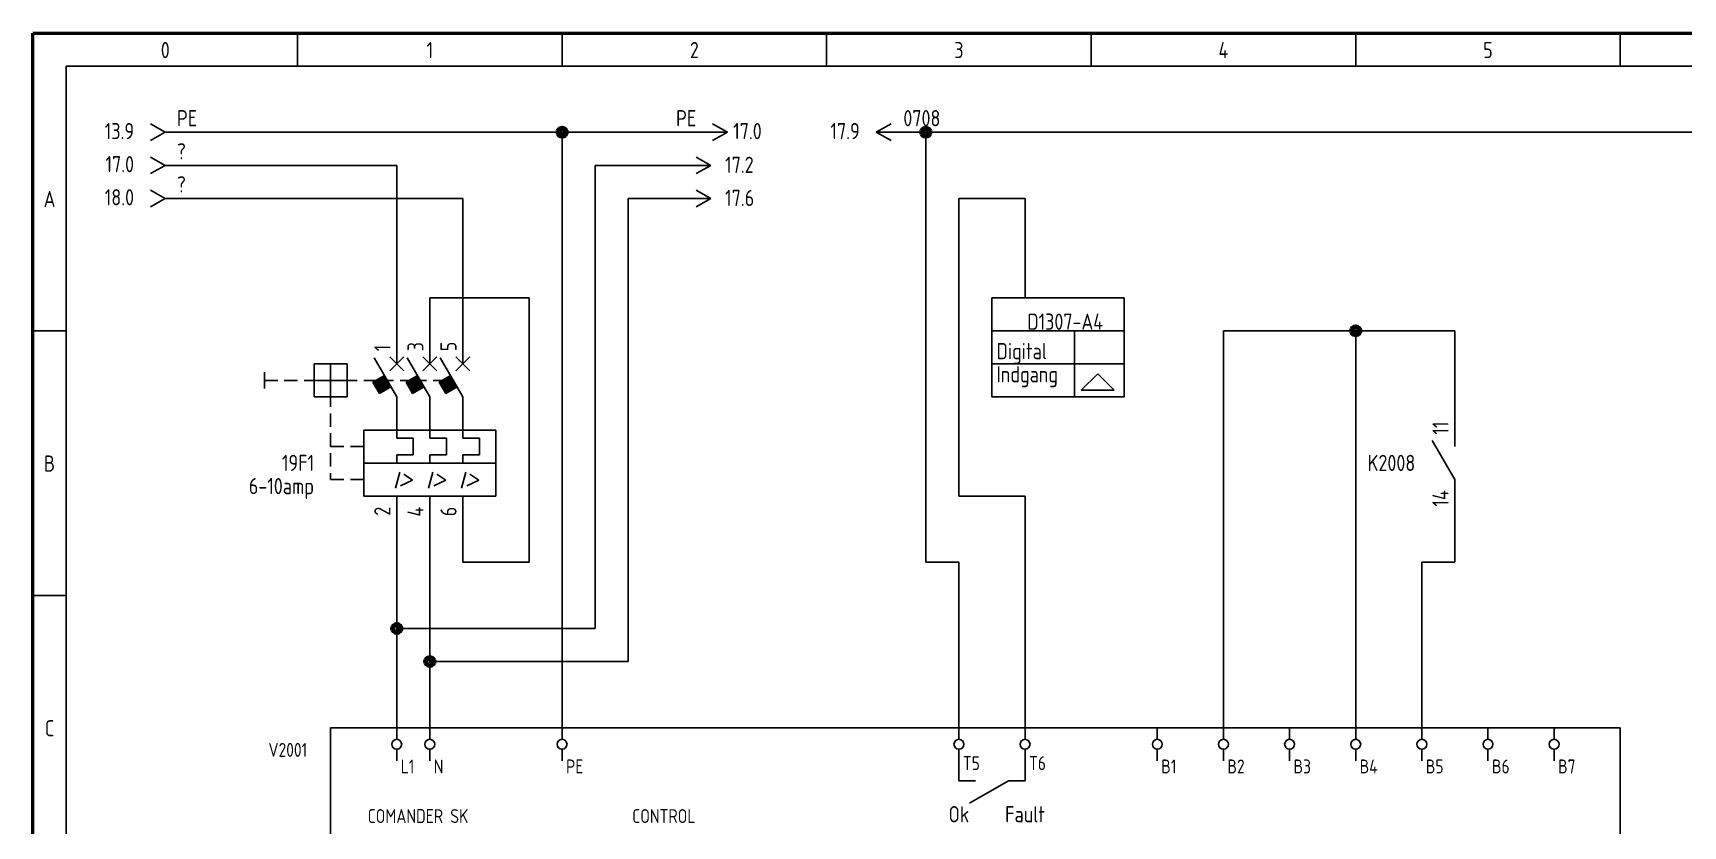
# Model space of a CAD drawing. Header units: millimetres. Extents: x 10 to 410, y 10 to 275.
# Drawn here: x 10 to 259.5, y 155.2 to 275 of the extents above; entities that cross this region are included whole.
import ezdxf
from ezdxf.enums import TextEntityAlignment as Align

# ---------------------------------------------------------------- set-up
doc = ezdxf.new("R2010")
doc.units = ezdxf.units.MM
doc.linetypes.add('Caddy_Solid', pattern=[0])
for name, color, linetype in [('2', 7, 'Continuous'), ('52', 7, 'Continuous'), ('56', 7, 'Continuous')]:
    doc.layers.add(name, color=color, linetype=linetype)
doc.styles.add('Caddy_Vectorfont1p', font='isocp___.ttf', dxfattribs={"width": 0.9})

# ---------------------------------------------------------------- blocks, each defined once
blk = doc.blocks.new('Blk1')
at = {"linetype": 'Caddy_Solid', "lineweight": 50}
for p, q in [((10, 10), (10, 275)), ((10, 275), (410, 275))]:
    blk.add_line(p, q, dxfattribs=at)
at = {"linetype": 'Caddy_Solid', "lineweight": 25}
for p, q in [((50, 270), (50, 275)), ((90, 270), (90, 275)), ((130, 270), (130, 275)), ((170, 270), (170, 275)), ((210, 270), (210, 275)), ((250, 270), (250, 275)), ((15, 270), (15, 30)), ((15, 270), (405, 270)), ((15, 230), (10, 230)), ((15, 190), (10, 190))]:
    blk.add_line(p, q, dxfattribs=at)
at = {"lineweight": 25, "style": 'Caddy_Vectorfont1p', "width": 0.9}
for s, p in [('0', (30, 271.2)), ('1', (70, 271.2)), ('2', (110, 271.2)), ('3', (150, 271.2)), ('4', (190, 271.2)), ('5', (230, 271.2)), ('A', (12.5, 248.7)), ('B', (12.5, 208.7)), ('C', (12.5, 168.7))]:
    blk.add_text(s, height=2.45, dxfattribs=at).set_placement(p, align=Align.CENTER)
blk = doc.blocks.new('Blk2')
at = {"linetype": 'Caddy_Solid', "lineweight": 25}
for p, q in [((65, 225), (65, 230)), ((70, 225), (70, 230)), ((75, 225), (75, 230)), ((57.5, 225), (52.5, 225)), ((52.5, 225), (52.5, 220)), ((55, 220.5), (55, 225)), ((57.5, 220), (57.5, 225)), ((65, 220), (61.58, 225.92)), ((63.94, 223.94), (66.06, 226.06)), ((63.94, 226.06), (66.06, 223.94)), ((70, 220), (66.58, 225.92)), ((68.94, 223.94), (71.06, 226.06)), ((68.94, 226.06), (71.06, 223.94)), ((75, 220), (71.58, 225.92)), ((73.94, 223.94), (76.06, 226.06)), ((73.94, 226.06), (76.06, 223.94)), ((45, 223.75), (45, 221.25)), ((45, 222.5), (47, 222.5)), ((48, 222.5), (50, 222.5)), ((51, 222.5), (53, 222.5)), ((53, 222.5), (57, 222.5)), ((57, 222.5), (59, 222.5)), ((60, 222.5), (62, 222.5)), ((61.4, 222.23), (63.13, 223.23)), ((62.4, 220.5), (61.4, 222.23)), ((62.49, 220.55), (61.49, 222.28)), ((62.62, 220.62), (61.62, 222.36)), ((62.71, 220.67), (61.71, 222.41)), ((62.83, 220.75), (61.83, 222.48)), ((62.92, 220.8), (61.92, 222.53)), ((63.05, 220.88), (62.05, 222.61)), ((63.14, 220.92), (62.14, 222.66)), ((63.27, 221), (62.27, 222.73)), ((63.35, 221.05), (62.35, 222.78)), ((63.48, 221.12), (62.48, 222.86)), ((63.57, 221.17), (62.57, 222.91)), ((63.7, 221.25), (62.7, 222.98)), ((63.79, 221.3), (62.79, 223.03)), ((63.92, 221.38), (62.92, 223.11)), ((64, 221.42), (63, 223.16)), ((63, 222.5), (64.5, 222.5)), ((65.5, 222.5), (68, 222.5)), ((66.4, 222.23), (68.13, 223.23)), ((67.4, 220.5), (66.4, 222.23)), ((67.49, 220.55), (66.49, 222.28)), ((67.62, 220.62), (66.62, 222.36)), ((67.71, 220.67), (66.71, 222.41)), ((67.83, 220.75), (66.83, 222.48)), ((67.92, 220.8), (66.92, 222.53)), ((68.05, 220.88), (67.05, 222.61)), ((68.14, 220.92), (67.14, 222.66)), ((68.27, 221), (67.27, 222.73)), ((68.35, 221.05), (67.35, 222.78)), ((68.48, 221.12), (67.48, 222.86)), ((68.57, 221.17), (67.57, 222.91)), ((68.7, 221.25), (67.7, 222.98)), ((68.79, 221.3), (67.79, 223.03)), ((68.92, 221.38), (67.92, 223.11)), ((69, 221.42), (68, 223.16)), ((68.5, 222.5), (69.5, 222.5)), ((72, 222.5), (70.5, 222.5)), ((71.4, 222.23), (73.13, 223.23)), ((72.4, 220.5), (71.4, 222.23)), ((72.49, 220.55), (71.49, 222.28)), ((72.62, 220.62), (71.62, 222.36)), ((72.71, 220.67), (71.71, 222.41)), ((72.83, 220.75), (71.83, 222.48)), ((72.92, 220.8), (71.92, 222.53)), ((73.05, 220.88), (72.05, 222.61)), ((73.14, 220.92), (72.14, 222.66)), ((73.27, 221), (72.27, 222.73)), ((73.35, 221.05), (72.35, 222.78)), ((73.48, 221.12), (72.48, 222.86)), ((73.57, 221.17), (72.57, 222.91)), ((73.7, 221.25), (72.7, 222.98)), ((73.79, 221.3), (72.79, 223.03)), ((73.92, 221.38), (72.92, 223.11)), ((74, 221.42), (73, 223.16)), ((52.5, 220), (57.5, 220)), ((55, 220.5), (55, 218.5)), ((64.13, 221.5), (62.4, 220.5)), ((65, 220), (65, 215)), ((69.13, 221.5), (67.4, 220.5)), ((70, 220), (70, 215)), ((74.13, 221.5), (72.4, 220.5)), ((75, 220), (75, 215)), ((55, 217.5), (55, 215.5)), ((60, 215), (60, 205)), ((80, 215), (60, 215)), ((65, 213.75), (65, 215)), ((70, 213.75), (70, 215)), ((75, 213.75), (75, 215)), ((80, 215), (80, 205)), ((55, 214.5), (55, 212.5)), ((55, 212.5), (57, 212.5)), ((58, 212.5), (60, 212.5)), ((65, 213.75), (67.5, 213.75)), ((67.5, 213.75), (67.5, 211.25)), ((70, 213.75), (72.5, 213.75)), ((72.5, 213.75), (72.5, 211.25)), ((75, 213.75), (77.5, 213.75)), ((77.5, 213.75), (77.5, 211.25)), ((55, 211.5), (55, 209.5)), ((80, 210), (60, 210)), ((67.5, 211.25), (65, 211.25)), ((65, 210), (65, 211.25)), ((70, 210), (70, 211.25)), ((72.5, 211.25), (70, 211.25)), ((77.5, 211.25), (75, 211.25)), ((75, 210), (75, 211.25)), ((55, 208.5), (55, 207.5)), ((55, 207.5), (57, 207.5)), ((58, 207.5), (60, 207.5)), ((64.8, 206.2), (65.46, 208.65)), ((65.59, 206.55), (67.4, 207.42)), ((67.4, 207.42), (66.06, 208.3)), ((69.8, 206.2), (70.46, 208.65)), ((70.59, 206.55), (72.4, 207.42)), ((72.4, 207.42), (71.06, 208.3)), ((74.8, 206.2), (75.46, 208.65)), ((75.59, 206.55), (77.4, 207.42)), ((77.4, 207.42), (76.06, 208.3)), ((60, 205), (80, 205)), ((65, 205), (65, 200)), ((70, 205), (70, 200)), ((75, 205), (75, 200))]:
    blk.add_line(p, q, dxfattribs=at)
at = {"lineweight": 25, "style": 'Caddy_Vectorfont1p', "width": 0.9}
for tag, p in [('$TAG175000_00', (64.05, 226.9)), ('$TAG175000_02', (69.05, 226.9)), ('$TAG175000_04', (74.05, 226.9))]:
    blk.add_attdef(tag, p, '', height=2.45, rotation=90, dxfattribs=at)
at = {"lineweight": 25, "style": 'Caddy_Vectorfont1p', "width": 0.9, "flags": 1}
for tag, p in [('$TAG140020', (52.5, 215.8)), ('$TAG140050', (52.5, 212.3)), ('$TAG160040', (52.5, 201.8))]:
    blk.add_attdef(tag, text='', height=2.45, dxfattribs=at).set_placement(p, align=Align.RIGHT)
at = {"lineweight": 25, "style": 'Caddy_Vectorfont1p', "width": 0.9}
for tag, p in [('$TAG160010', (52.5, 208.8)), ('$TAG160030', (52.5, 205.3))]:
    blk.add_attdef(tag, text='', height=2.45, dxfattribs=at).set_placement(p, align=Align.RIGHT)
for tag, p in [('$TAG175000_01', (64.05, 203.4)), ('$TAG175000_03', (69.05, 203.4)), ('$TAG175000_05', (74.05, 203.4))]:
    blk.add_attdef(tag, text='', height=2.45, rotation=90, dxfattribs=at).set_placement(p, align=Align.RIGHT)
blk = doc.blocks.new('Blk3')
at = {"linetype": 'Caddy_Solid', "lineweight": 25}
for p, q in [((65, 168.25), (65, 170)), ((65, 165), (65, 166.75))]:
    blk.add_line(p, q, dxfattribs=at)
blk.add_circle((65, 167.5), 0.75, dxfattribs=at)
at = {"lineweight": 25, "style": 'Caddy_Vectorfont1p', "width": 0.9, "flags": 1}
blk.add_attdef('$TAG160410', (67.6, 169.2), '', height=2.45, rotation=90, dxfattribs=at)
at = {"layer": '2', "lineweight": 25, "style": 'Caddy_Vectorfont1p', "width": 0.9, "flags": 1}
blk.add_attdef('$TAG160400', (64.1, 169.2), '', height=2.45, rotation=90, dxfattribs=at)
for tag, p in [('$TAG140020', (60.05, 173.3)), ('$TAG140050', (60.05, 169.8)), ('$TAG160010', (60.05, 166.3)), ('$TAG160030', (60.05, 162.8)), ('$TAG160040', (60.05, 157.8))]:
    blk.add_attdef(tag, text='', height=2.45, dxfattribs=at).set_placement(p, align=Align.RIGHT)
blk = doc.blocks.new('Blk4')
at = {"linetype": 'Caddy_Solid', "lineweight": 25}
for p, q in [((70, 168.25), (70, 170)), ((70, 165), (70, 166.75))]:
    blk.add_line(p, q, dxfattribs=at)
blk.add_circle((70, 167.5), 0.75, dxfattribs=at)
at = {"lineweight": 25, "style": 'Caddy_Vectorfont1p', "width": 0.9, "flags": 1}
blk.add_attdef('$TAG160410', (72.6, 169.2), '', height=2.45, rotation=90, dxfattribs=at)
at = {"layer": '2', "lineweight": 25, "style": 'Caddy_Vectorfont1p', "width": 0.9, "flags": 1}
blk.add_attdef('$TAG160400', (69.1, 169.2), '', height=2.45, rotation=90, dxfattribs=at)
for tag, p in [('$TAG140020', (65.05, 173.3)), ('$TAG140050', (65.05, 169.8)), ('$TAG160010', (65.05, 166.3)), ('$TAG160030', (65.05, 162.8)), ('$TAG160040', (65.05, 157.8))]:
    blk.add_attdef(tag, text='', height=2.45, dxfattribs=at).set_placement(p, align=Align.RIGHT)
blk = doc.blocks.new('Blk5')
at = {"linetype": 'Caddy_Solid', "lineweight": 25}
for p, q in [((90, 168.25), (90, 170)), ((90, 165), (90, 166.75))]:
    blk.add_line(p, q, dxfattribs=at)
blk.add_circle((90, 167.5), 0.75, dxfattribs=at)
at = {"lineweight": 25, "style": 'Caddy_Vectorfont1p', "width": 0.9, "flags": 1}
blk.add_attdef('$TAG160410', (92.6, 169.2), '', height=2.45, rotation=90, dxfattribs=at)
at = {"layer": '2', "lineweight": 25, "style": 'Caddy_Vectorfont1p', "width": 0.9, "flags": 1}
blk.add_attdef('$TAG160400', (89.1, 169.2), '', height=2.45, rotation=90, dxfattribs=at)
for tag, p in [('$TAG140020', (85.05, 173.3)), ('$TAG140050', (85.05, 169.8)), ('$TAG160010', (85.05, 166.3)), ('$TAG160030', (85.05, 162.8)), ('$TAG160040', (85.05, 157.8))]:
    blk.add_attdef(tag, text='', height=2.45, dxfattribs=at).set_placement(p, align=Align.RIGHT)
blk = doc.blocks.new('Blk10')
at = {"linetype": 'Caddy_Solid', "lineweight": 25}
for p, q in [((180, 168.25), (180, 170)), ((180, 165), (180, 166.75))]:
    blk.add_line(p, q, dxfattribs=at)
blk.add_circle((180, 167.5), 0.75, dxfattribs=at)
at = {"lineweight": 25, "style": 'Caddy_Vectorfont1p', "width": 0.9, "flags": 1}
blk.add_attdef('$TAG160410', (182.6, 169.2), '', height=2.45, rotation=90, dxfattribs=at)
at = {"layer": '2', "lineweight": 25, "style": 'Caddy_Vectorfont1p', "width": 0.9, "flags": 1}
blk.add_attdef('$TAG160400', (179.1, 169.2), '', height=2.45, rotation=90, dxfattribs=at)
for tag, p in [('$TAG140020', (175.05, 173.3)), ('$TAG140050', (175.05, 169.8)), ('$TAG160010', (175.05, 166.3)), ('$TAG160030', (175.05, 162.8)), ('$TAG160040', (175.05, 157.8))]:
    blk.add_attdef(tag, text='', height=2.45, dxfattribs=at).set_placement(p, align=Align.RIGHT)
blk = doc.blocks.new('Blk11')
at = {"linetype": 'Caddy_Solid', "lineweight": 25}
for p, q in [((190, 168.25), (190, 170)), ((190, 165), (190, 166.75))]:
    blk.add_line(p, q, dxfattribs=at)
blk.add_circle((190, 167.5), 0.75, dxfattribs=at)
at = {"lineweight": 25, "style": 'Caddy_Vectorfont1p', "width": 0.9, "flags": 1}
blk.add_attdef('$TAG160410', (192.6, 169.2), '', height=2.45, rotation=90, dxfattribs=at)
at = {"layer": '2', "lineweight": 25, "style": 'Caddy_Vectorfont1p', "width": 0.9, "flags": 1}
blk.add_attdef('$TAG160400', (189.1, 169.2), '', height=2.45, rotation=90, dxfattribs=at)
for tag, p in [('$TAG140020', (185.05, 173.3)), ('$TAG140050', (185.05, 169.8)), ('$TAG160010', (185.05, 166.3)), ('$TAG160030', (185.05, 162.8)), ('$TAG160040', (185.05, 157.8))]:
    blk.add_attdef(tag, text='', height=2.45, dxfattribs=at).set_placement(p, align=Align.RIGHT)
blk = doc.blocks.new('Blk12')
at = {"linetype": 'Caddy_Solid', "lineweight": 25}
for p, q in [((200, 168.25), (200, 170)), ((200, 165), (200, 166.75))]:
    blk.add_line(p, q, dxfattribs=at)
blk.add_circle((200, 167.5), 0.75, dxfattribs=at)
at = {"lineweight": 25, "style": 'Caddy_Vectorfont1p', "width": 0.9, "flags": 1}
blk.add_attdef('$TAG160410', (202.6, 169.2), '', height=2.45, rotation=90, dxfattribs=at)
at = {"layer": '2', "lineweight": 25, "style": 'Caddy_Vectorfont1p', "width": 0.9, "flags": 1}
blk.add_attdef('$TAG160400', (199.1, 169.2), '', height=2.45, rotation=90, dxfattribs=at)
for tag, p in [('$TAG140020', (195.05, 173.3)), ('$TAG140050', (195.05, 169.8)), ('$TAG160010', (195.05, 166.3)), ('$TAG160030', (195.05, 162.8)), ('$TAG160040', (195.05, 157.8))]:
    blk.add_attdef(tag, text='', height=2.45, dxfattribs=at).set_placement(p, align=Align.RIGHT)
blk = doc.blocks.new('Blk13')
at = {"linetype": 'Caddy_Solid', "lineweight": 25}
for p, q in [((210, 168.25), (210, 170)), ((210, 165), (210, 166.75))]:
    blk.add_line(p, q, dxfattribs=at)
blk.add_circle((210, 167.5), 0.75, dxfattribs=at)
at = {"lineweight": 25, "style": 'Caddy_Vectorfont1p', "width": 0.9, "flags": 1}
blk.add_attdef('$TAG160410', (212.6, 169.2), '', height=2.45, rotation=90, dxfattribs=at)
at = {"layer": '2', "lineweight": 25, "style": 'Caddy_Vectorfont1p', "width": 0.9, "flags": 1}
blk.add_attdef('$TAG160400', (209.1, 169.2), '', height=2.45, rotation=90, dxfattribs=at)
for tag, p in [('$TAG140020', (205.05, 173.3)), ('$TAG140050', (205.05, 169.8)), ('$TAG160010', (205.05, 166.3)), ('$TAG160030', (205.05, 162.8)), ('$TAG160040', (205.05, 157.8))]:
    blk.add_attdef(tag, text='', height=2.45, dxfattribs=at).set_placement(p, align=Align.RIGHT)
blk = doc.blocks.new('Blk14')
at = {"linetype": 'Caddy_Solid', "lineweight": 25}
for p, q in [((220, 168.25), (220, 170)), ((220, 165), (220, 166.75))]:
    blk.add_line(p, q, dxfattribs=at)
blk.add_circle((220, 167.5), 0.75, dxfattribs=at)
at = {"lineweight": 25, "style": 'Caddy_Vectorfont1p', "width": 0.9, "flags": 1}
blk.add_attdef('$TAG160410', (222.6, 169.2), '', height=2.45, rotation=90, dxfattribs=at)
at = {"layer": '2', "lineweight": 25, "style": 'Caddy_Vectorfont1p', "width": 0.9, "flags": 1}
blk.add_attdef('$TAG160400', (219.1, 169.2), '', height=2.45, rotation=90, dxfattribs=at)
for tag, p in [('$TAG140020', (215.05, 173.3)), ('$TAG140050', (215.05, 169.8)), ('$TAG160010', (215.05, 166.3)), ('$TAG160030', (215.05, 162.8)), ('$TAG160040', (215.05, 157.8))]:
    blk.add_attdef(tag, text='', height=2.45, dxfattribs=at).set_placement(p, align=Align.RIGHT)
blk = doc.blocks.new('Blk15')
at = {"linetype": 'Caddy_Solid', "lineweight": 25}
for p, q in [((230, 168.25), (230, 170)), ((230, 165), (230, 166.75))]:
    blk.add_line(p, q, dxfattribs=at)
blk.add_circle((230, 167.5), 0.75, dxfattribs=at)
at = {"lineweight": 25, "style": 'Caddy_Vectorfont1p', "width": 0.9, "flags": 1}
blk.add_attdef('$TAG160410', (232.6, 169.2), '', height=2.45, rotation=90, dxfattribs=at)
at = {"layer": '2', "lineweight": 25, "style": 'Caddy_Vectorfont1p', "width": 0.9, "flags": 1}
blk.add_attdef('$TAG160400', (229.1, 169.2), '', height=2.45, rotation=90, dxfattribs=at)
for tag, p in [('$TAG140020', (225.05, 173.3)), ('$TAG140050', (225.05, 169.8)), ('$TAG160010', (225.05, 166.3)), ('$TAG160030', (225.05, 162.8)), ('$TAG160040', (225.05, 157.8))]:
    blk.add_attdef(tag, text='', height=2.45, dxfattribs=at).set_placement(p, align=Align.RIGHT)
blk = doc.blocks.new('Blk16')
at = {"linetype": 'Caddy_Solid', "lineweight": 25}
for p, q in [((240, 168.25), (240, 170)), ((240, 165), (240, 166.75))]:
    blk.add_line(p, q, dxfattribs=at)
blk.add_circle((240, 167.5), 0.75, dxfattribs=at)
at = {"lineweight": 25, "style": 'Caddy_Vectorfont1p', "width": 0.9, "flags": 1}
blk.add_attdef('$TAG160410', (242.6, 169.2), '', height=2.45, rotation=90, dxfattribs=at)
at = {"layer": '2', "lineweight": 25, "style": 'Caddy_Vectorfont1p', "width": 0.9, "flags": 1}
blk.add_attdef('$TAG160400', (239.1, 169.2), '', height=2.45, rotation=90, dxfattribs=at)
for tag, p in [('$TAG140020', (235.05, 173.3)), ('$TAG140050', (235.05, 169.8)), ('$TAG160010', (235.05, 166.3)), ('$TAG160030', (235.05, 162.8)), ('$TAG160040', (235.05, 157.8))]:
    blk.add_attdef(tag, text='', height=2.45, dxfattribs=at).set_placement(p, align=Align.RIGHT)
blk = doc.blocks.new('Blk21')
at = {"linetype": 'Caddy_Solid', "lineweight": 25}
for p, q in [((150, 168.25), (150, 170)), ((150, 165), (150, 166.75))]:
    blk.add_line(p, q, dxfattribs=at)
blk.add_circle((150, 167.5), 0.75, dxfattribs=at)
at = {"lineweight": 25, "style": 'Caddy_Vectorfont1p', "width": 0.9, "flags": 1}
blk.add_attdef('$TAG160410', (152.6, 169.2), '', height=2.45, rotation=90, dxfattribs=at)
at = {"layer": '2', "lineweight": 25, "style": 'Caddy_Vectorfont1p', "width": 0.9, "flags": 1}
blk.add_attdef('$TAG160400', (149.1, 169.2), '', height=2.45, rotation=90, dxfattribs=at)
for tag, p in [('$TAG140020', (145.05, 173.3)), ('$TAG140050', (145.05, 169.8)), ('$TAG160010', (145.05, 166.3)), ('$TAG160030', (145.05, 162.8)), ('$TAG160040', (145.05, 157.8))]:
    blk.add_attdef(tag, text='', height=2.45, dxfattribs=at).set_placement(p, align=Align.RIGHT)
blk = doc.blocks.new('Blk22')
at = {"linetype": 'Caddy_Solid', "lineweight": 25}
for p, q in [((160, 168.25), (160, 170)), ((160, 165), (160, 166.75))]:
    blk.add_line(p, q, dxfattribs=at)
blk.add_circle((160, 167.5), 0.75, dxfattribs=at)
at = {"lineweight": 25, "style": 'Caddy_Vectorfont1p', "width": 0.9, "flags": 1}
blk.add_attdef('$TAG160410', (162.6, 169.2), '', height=2.45, rotation=90, dxfattribs=at)
at = {"layer": '2', "lineweight": 25, "style": 'Caddy_Vectorfont1p', "width": 0.9, "flags": 1}
blk.add_attdef('$TAG160400', (159.1, 169.2), '', height=2.45, rotation=90, dxfattribs=at)
for tag, p in [('$TAG140020', (155.05, 173.3)), ('$TAG140050', (155.05, 169.8)), ('$TAG160010', (155.05, 166.3)), ('$TAG160030', (155.05, 162.8)), ('$TAG160040', (155.05, 157.8))]:
    blk.add_attdef(tag, text='', height=2.45, dxfattribs=at).set_placement(p, align=Align.RIGHT)
blk = doc.blocks.new('Blk29')
at = {"linetype": 'Caddy_Solid', "lineweight": 25}
for p, q in [((137.5, 260), (139.75, 261.25)), ((137.5, 260), (139.75, 258.75)), ((140, 260), (137.5, 260))]:
    blk.add_line(p, q, dxfattribs=at)
at = {"lineweight": 25, "style": 'Caddy_Vectorfont1p', "width": 0.9}
blk.add_attdef('$TAG160010', (141.6, 260.9), '', height=2.45, dxfattribs=at)
blk.add_attdef('$TAG160500', text='', height=2.45, dxfattribs=at).set_placement((135, 258.95), align=Align.RIGHT)
blk = doc.blocks.new('Blk31')
at = {"linetype": 'Caddy_Solid', "lineweight": 25}
for p, q in [((152.5, 162), (150, 162)), ((157.5, 162), (151.58, 158.58)), ((157.5, 162), (160, 162))]:
    blk.add_line(p, q, dxfattribs=at)
at = {"lineweight": 25, "style": 'Caddy_Vectorfont1p', "width": 0.9, "flags": 1}
blk.add_attdef('$TAG175000_00', (150.7, 161.05), '', height=2.45, rotation=180, dxfattribs=at)
for tag, rotation, p in [('$TAG175000_01', 180, (159.1, 161.05)), ('$TAG160010', 90, (156.2, 156))]:
    blk.add_attdef(tag, text='', height=2.45, rotation=rotation, dxfattribs=at).set_placement(p, align=Align.RIGHT)
at = {"lineweight": 25, "style": 'Caddy_Vectorfont1p', "width": 0.9}
blk.add_attdef('$TAG160500', text='', height=2.45, rotation=90, dxfattribs=at).set_placement((159.7, 156), align=Align.RIGHT)
blk = doc.blocks.new('Blk33')
at = {"linetype": 'Caddy_Solid', "lineweight": 25}
for p, q in [((175, 235), (155, 235)), ((155, 235), (155, 220)), ((175, 220), (175, 235)), ((155, 220), (175, 220))]:
    blk.add_line(p, q, dxfattribs=at)
blk = doc.blocks.new('Blk34')
at = {"linetype": 'Caddy_Solid', "lineweight": 25}
blk.add_line((160, 240), (160, 235), dxfattribs=at)
blk = doc.blocks.new('Blk32')
at = {"linetype": 'Caddy_Solid', "lineweight": 25}
for p, q in [((155, 230), (175, 230)), ((167.5, 230), (167.5, 220)), ((155, 225), (175, 225)), ((171, 223.5), (168.5, 221)), ((173.5, 221), (171, 223.5)), ((168.5, 221), (173.5, 221))]:
    blk.add_line(p, q, dxfattribs=at)
for name in ['Blk34', 'Blk33']:
    blk.add_blockref(name, (0, 0, 1))
at = {"lineweight": 25, "style": 'Caddy_Vectorfont1p', "width": 0.9}
for s, p in [('Digital', (155.7, 225.7)), ('Indgang', (155.7, 222.2))]:
    blk.add_text(s, height=2.45, dxfattribs=at).set_placement(p)
blk.add_attdef('$TAG175000_00', (159.05, 238.4), '', height=2.45, rotation=90, dxfattribs=at)
for tag, p in [('$TAG160030', (156.8, 234.7)), ('$TAG160040', (156.8, 231.2)), ('$TAG175100', (171.8, 230.15)), ('$TAG175110', (154.3, 224.15)), ('$TAG175120', (154.3, 221.15)), ('$TAG160500', (154.3, 217.65))]:
    blk.add_attdef(tag, text='', height=2.45, dxfattribs=at).set_placement(p, align=Align.RIGHT)
at = {"lineweight": 25, "style": 'Caddy_Vectorfont1p', "width": 0.9, "flags": 1}
blk.add_attdef('$TAG160010', text='', height=2.45, dxfattribs=at).set_placement((150.96, 229.53), align=Align.RIGHT)
blk = doc.blocks.new('Blk50')
at = {"linetype": 'Caddy_Solid', "lineweight": 25}
for p, q in [((225, 212.5), (225, 215)), ((225, 207.5), (221.58, 213.42)), ((225, 207.5), (225, 205))]:
    blk.add_line(p, q, dxfattribs=at)
at = {"lineweight": 25, "style": 'Caddy_Vectorfont1p', "width": 0.9}
blk.add_attdef('$TAG175000_00', (224.05, 214.3), '', height=2.45, rotation=90, dxfattribs=at)
for tag, p in [('$TAG160010', (219, 208.8)), ('$TAG160500', (219, 205.3))]:
    blk.add_attdef(tag, text='', height=2.45, dxfattribs=at).set_placement(p, align=Align.RIGHT)
blk.add_attdef('$TAG175000_01', text='', height=2.45, rotation=90, dxfattribs=at).set_placement((224.05, 205.9), align=Align.RIGHT)
blk = doc.blocks.new('Blk53')
at = {"linetype": 'Caddy_Solid', "lineweight": 25}
for p, q in [((110, 255), (112.5, 255)), ((112.5, 255), (110.25, 256.25)), ((112.5, 255), (110.25, 253.75))]:
    blk.add_line(p, q, dxfattribs=at)
at = {"lineweight": 25, "style": 'Caddy_Vectorfont1p', "width": 0.9, "flags": 1}
blk.add_attdef('$TAG160010', text='', height=2.45, dxfattribs=at).set_placement((107.5, 255.9), align=Align.RIGHT)
at = {"lineweight": 25, "style": 'Caddy_Vectorfont1p', "width": 0.9}
blk.add_attdef('$TAG160500', (114.65, 253.85), '', height=2.45, dxfattribs=at)
blk = doc.blocks.new('Blk54')
at = {"linetype": 'Caddy_Solid', "lineweight": 25}
for p, q in [((110, 250), (112.5, 250)), ((112.5, 250), (110.25, 251.25)), ((112.5, 250), (110.25, 248.75))]:
    blk.add_line(p, q, dxfattribs=at)
at = {"lineweight": 25, "style": 'Caddy_Vectorfont1p', "width": 0.9, "flags": 1}
blk.add_attdef('$TAG160010', text='', height=2.45, dxfattribs=at).set_placement((107.5, 250.9), align=Align.RIGHT)
at = {"lineweight": 25, "style": 'Caddy_Vectorfont1p', "width": 0.9}
blk.add_attdef('$TAG160500', (114.65, 248.85), '', height=2.45, dxfattribs=at)
blk = doc.blocks.new('Blk55')
at = {"layer": '2', "linetype": 'Caddy_Solid', "lineweight": 25}
for q in [(27.75, 256.25), (27.75, 253.75)]:
    blk.add_line((30, 255), q, dxfattribs=at)
at = {"layer": '52', "lineweight": 25, "style": 'Caddy_Vectorfont1p', "width": 0.9, "flags": 1}
for tag, p in [('$TAG140020', (31.77, 262.9)), ('$TAG140050', (31.77, 259.4))]:
    blk.add_attdef(tag, p, '', height=2.45, dxfattribs=at)
at = {"layer": '52', "lineweight": 25, "style": 'Caddy_Vectorfont1p', "width": 0.9}
blk.add_attdef('$TAG160010', (31.77, 255.9), '', height=2.45, dxfattribs=at)
at = {"layer": '56', "lineweight": 25, "style": 'Caddy_Vectorfont1p', "width": 0.9}
blk.add_attdef('$TAG160500', text='', height=2.45, dxfattribs=at).set_placement((25.28, 253.95), align=Align.RIGHT)
blk = doc.blocks.new('Blk56')
at = {"layer": '2', "linetype": 'Caddy_Solid', "lineweight": 25}
for q in [(27.75, 251.25), (27.75, 248.75)]:
    blk.add_line((30, 250), q, dxfattribs=at)
at = {"layer": '52', "lineweight": 25, "style": 'Caddy_Vectorfont1p', "width": 0.9, "flags": 1}
for tag, p in [('$TAG140020', (31.77, 257.9)), ('$TAG140050', (31.77, 254.4))]:
    blk.add_attdef(tag, p, '', height=2.45, dxfattribs=at)
at = {"layer": '52', "lineweight": 25, "style": 'Caddy_Vectorfont1p', "width": 0.9}
blk.add_attdef('$TAG160010', (31.77, 250.9), '', height=2.45, dxfattribs=at)
at = {"layer": '56', "lineweight": 25, "style": 'Caddy_Vectorfont1p', "width": 0.9}
blk.add_attdef('$TAG160500', text='', height=2.45, dxfattribs=at).set_placement((25.28, 248.95), align=Align.RIGHT)
blk = doc.blocks.new('Blk57')
at = {"linetype": 'Caddy_Solid', "lineweight": 25}
for q in [(27.75, 261.25), (27.75, 258.75)]:
    blk.add_line((30, 260), q, dxfattribs=at)
at = {"lineweight": 25, "style": 'Caddy_Vectorfont1p', "width": 0.9, "flags": 1}
for tag, p in [('$TAG140020', (31.77, 267.9)), ('$TAG140050', (31.77, 264.4))]:
    blk.add_attdef(tag, p, '', height=2.45, dxfattribs=at)
at = {"lineweight": 25, "style": 'Caddy_Vectorfont1p', "width": 0.9}
blk.add_attdef('$TAG160010', (31.77, 260.9), '', height=2.45, dxfattribs=at)
blk.add_attdef('$TAG160500', text='', height=2.45, dxfattribs=at).set_placement((25.28, 258.95), align=Align.RIGHT)
blk = doc.blocks.new('Blk58')
at = {"linetype": 'Caddy_Solid', "lineweight": 25}
for q in [(112.75, 261.25), (112.75, 258.75)]:
    blk.add_line((115, 260), q, dxfattribs=at)
at = {"lineweight": 25, "style": 'Caddy_Vectorfont1p', "width": 0.9, "flags": 1}
for tag, p in [('$TAG140020', (110.29, 267.9)), ('$TAG140050', (110.29, 264.4))]:
    blk.add_attdef(tag, text='', height=2.45, dxfattribs=at).set_placement(p, align=Align.RIGHT)
at = {"lineweight": 25, "style": 'Caddy_Vectorfont1p', "width": 0.9}
blk.add_attdef('$TAG160010', text='', height=2.45, dxfattribs=at).set_placement((110.29, 260.9), align=Align.RIGHT)
blk.add_attdef('$TAG160500', (115.87, 258.95), '', height=2.45, dxfattribs=at)

msp = doc.modelspace()

# ---------------------------------------------------------------- linework, layer by layer
at = {"linetype": 'Caddy_Solid', "lineweight": 25}
for p, q in [((30, 260), (90, 260)), ((90, 260), (115, 260)), ((90, 260), (90, 170)), ((140, 260), (145, 260)), ((145, 260), (145, 195)), ((145, 260), (390, 260)), ((30, 255), (65, 255)), ((65, 230), (65, 255)), ((95, 185), (95, 255)), ((95, 255), (110, 255)), ((30, 250), (75, 250)), ((75, 230), (75, 250)), ((100, 180), (100, 250)), ((100, 250), (110, 250)), ((150, 205), (150, 250)), ((150, 250), (160, 250)), ((160, 240), (160, 250)), ((70, 235), (85, 235)), ((70, 230), (70, 235)), ((85, 195), (85, 235)), ((190, 230), (210, 230)), ((190, 170), (190, 230)), ((210, 230), (225, 230)), ((210, 170), (210, 230)), ((225, 215), (225, 230)), ((150, 205), (160, 205)), ((160, 170), (160, 205)), ((225, 195), (225, 205)), ((65, 185), (65, 200)), ((70, 180), (70, 200)), ((75, 195), (75, 200)), ((85, 195), (75, 195)), ((145, 195), (150, 195)), ((150, 170), (150, 195)), ((220, 195), (225, 195)), ((220, 170), (220, 195)), ((95, 185), (65, 185)), ((65, 170), (65, 185)), ((70, 170), (70, 180)), ((70, 180), (100, 180)), ((55, 170), (250, 170)), ((55, 170), (55, 140)), ((220, 170), (230, 170)), ((230, 170), (250, 170)), ((250, 140), (250, 170)), ((250, 170), (250, 140)), ((150, 165), (150, 162)), ((160, 165), (160, 162))]:
    msp.add_line(p, q, dxfattribs=at)
at = {"lineweight": 40}
for centre, radius in [((90, 260), 0.8), ((90, 260), 0.6), ((90, 260), 0.4), ((145, 260), 0.8), ((145, 260), 0.6), ((145, 260), 0.4), ((210, 230), 0.8), ((210, 230), 0.6), ((210, 230), 0.4), ((65, 185), 0.8), ((65, 185), 0.6), ((65, 185), 0.4), ((70, 180), 0.8), ((70, 180), 0.6), ((70, 180), 0.4)]:
    msp.add_circle(centre, radius, dxfattribs=at)

# ---------------------------------------------------------------- block references
for name in ['Blk1', 'Blk3', 'Blk4', 'Blk5', 'Blk21', 'Blk22', 'Blk10', 'Blk11', 'Blk12', 'Blk13', 'Blk14', 'Blk15', 'Blk16', 'Blk31']:
    msp.add_blockref(name, (0, 0, 1))
ref = msp.add_blockref('Blk57', (0, 0, 1))
ref.add_attrib('$TAG160010', 'PE', (31.77, 260.9), dxfattribs={"lineweight": 25, "height": 2.45, "style": 'Caddy_Vectorfont1p', "width": 0.9})
ref.add_attrib('$TAG160500', '13.9', dxfattribs={"lineweight": 25, "height": 2.45, "style": 'Caddy_Vectorfont1p', "width": 0.9}).set_placement((25.28, 258.95), align=Align.RIGHT)
ref = msp.add_blockref('Blk58', (0, 0, 1))
ref.add_attrib('$TAG160010', 'PE', dxfattribs={"lineweight": 25, "height": 2.45, "style": 'Caddy_Vectorfont1p', "width": 0.9}).set_placement((110.29, 260.9), align=Align.RIGHT)
ref.add_attrib('$TAG160500', '17.0', (115.87, 258.95), dxfattribs={"lineweight": 25, "height": 2.45, "style": 'Caddy_Vectorfont1p', "width": 0.9})
ref = msp.add_blockref('Blk29', (0, 0, 1))
ref.add_attrib('$TAG160010', '0708', (141.6, 260.9), dxfattribs={"lineweight": 25, "height": 2.45, "style": 'Caddy_Vectorfont1p', "width": 0.9})
ref.add_attrib('$TAG160500', '17.9', dxfattribs={"lineweight": 25, "height": 2.45, "style": 'Caddy_Vectorfont1p', "width": 0.9}).set_placement((135, 258.95), align=Align.RIGHT)
ref = msp.add_blockref('Blk55', (0, 0, 1))
ref.add_attrib('$TAG160010', '?', (31.77, 255.9), dxfattribs={"layer": '52', "lineweight": 25, "height": 2.45, "style": 'Caddy_Vectorfont1p', "width": 0.9})
ref.add_attrib('$TAG160500', '17.0', dxfattribs={"layer": '56', "lineweight": 25, "height": 2.45, "style": 'Caddy_Vectorfont1p', "width": 0.9}).set_placement((25.28, 253.95), align=Align.RIGHT)
ref = msp.add_blockref('Blk53', (0, 0, 1))
ref.add_attrib('$TAG160500', '17.2', (114.65, 253.85), dxfattribs={"lineweight": 25, "height": 2.45, "style": 'Caddy_Vectorfont1p', "width": 0.9})
ref = msp.add_blockref('Blk56', (0, 0, 1))
ref.add_attrib('$TAG160010', '?', (31.77, 250.9), dxfattribs={"layer": '52', "lineweight": 25, "height": 2.45, "style": 'Caddy_Vectorfont1p', "width": 0.9})
ref.add_attrib('$TAG160500', '18.0', dxfattribs={"layer": '56', "lineweight": 25, "height": 2.45, "style": 'Caddy_Vectorfont1p', "width": 0.9}).set_placement((25.28, 248.95), align=Align.RIGHT)
ref = msp.add_blockref('Blk54', (0, 0, 1))
ref.add_attrib('$TAG160500', '17.6', (114.65, 248.85), dxfattribs={"lineweight": 25, "height": 2.45, "style": 'Caddy_Vectorfont1p', "width": 0.9})
ref = msp.add_blockref('Blk32', (0, 0, 1))
ref.add_attrib('$TAG175100', 'D1307-A4', dxfattribs={"lineweight": 25, "height": 2.45, "style": 'Caddy_Vectorfont1p', "width": 0.9}).set_placement((171.8, 230.15), align=Align.RIGHT)
ref = msp.add_blockref('Blk2', (0, 0, 1))
ref.add_attrib('$TAG160010', '19F1', dxfattribs={"lineweight": 25, "height": 2.45, "style": 'Caddy_Vectorfont1p', "width": 0.9}).set_placement((52.5, 208.8), align=Align.RIGHT)
ref.add_attrib('$TAG160030', '6-10amp', dxfattribs={"lineweight": 25, "height": 2.45, "style": 'Caddy_Vectorfont1p', "width": 0.9}).set_placement((52.5, 205.3), align=Align.RIGHT)
ref.add_attrib('$TAG175000_00', '1', (64.05, 226.9), dxfattribs={"lineweight": 25, "height": 2.45, "rotation": 90, "style": 'Caddy_Vectorfont1p', "width": 0.9})
ref.add_attrib('$TAG175000_01', '2', dxfattribs={"lineweight": 25, "height": 2.45, "rotation": 90, "style": 'Caddy_Vectorfont1p', "width": 0.9}).set_placement((64.05, 203.4), align=Align.RIGHT)
ref.add_attrib('$TAG175000_02', '3', (69.05, 226.9), dxfattribs={"lineweight": 25, "height": 2.45, "rotation": 90, "style": 'Caddy_Vectorfont1p', "width": 0.9})
ref.add_attrib('$TAG175000_03', '4', dxfattribs={"lineweight": 25, "height": 2.45, "rotation": 90, "style": 'Caddy_Vectorfont1p', "width": 0.9}).set_placement((69.05, 203.4), align=Align.RIGHT)
ref.add_attrib('$TAG175000_04', '5', (74.05, 226.9), dxfattribs={"lineweight": 25, "height": 2.45, "rotation": 90, "style": 'Caddy_Vectorfont1p', "width": 0.9})
ref.add_attrib('$TAG175000_05', '6', dxfattribs={"lineweight": 25, "height": 2.45, "rotation": 90, "style": 'Caddy_Vectorfont1p', "width": 0.9}).set_placement((74.05, 203.4), align=Align.RIGHT)
ref = msp.add_blockref('Blk50', (0, 0, 1))
ref.add_attrib('$TAG160010', 'K2008', dxfattribs={"lineweight": 25, "height": 2.45, "style": 'Caddy_Vectorfont1p', "width": 0.9}).set_placement((219, 208.8), align=Align.RIGHT)
ref.add_attrib('$TAG175000_00', '11', (224.05, 214.3), dxfattribs={"lineweight": 25, "height": 2.45, "rotation": 90, "style": 'Caddy_Vectorfont1p', "width": 0.9})
ref.add_attrib('$TAG175000_01', '14', dxfattribs={"lineweight": 25, "height": 2.45, "rotation": 90, "style": 'Caddy_Vectorfont1p', "width": 0.9}).set_placement((224.05, 205.9), align=Align.RIGHT)

# ---------------------------------------------------------------- texts
at = {"lineweight": 25, "style": 'Caddy_Vectorfont1p', "width": 0.9}
for s, p in [('V2001', (45.6, 165.6)), ('L1', (65.6, 163.1)), ('N', (70.6, 163.1)), ('PE', (90.6, 163.1)), ('T5', (150.6, 163.6)), ('T6', (160.6, 163.6)), ('B1', (180.6, 163.1)), ('B2', (190.6, 163.1)), ('B3', (200.6, 163.1)), ('B4', (210.6, 163.1)), ('B5', (220.6, 163.1)), ('B6', (230.6, 163.1)), ('B7', (240.6, 163.1))]:
    msp.add_text(s, height=2.1, dxfattribs=at).set_placement(p)
at = {"lineweight": 35, "style": 'Caddy_Vectorfont1p', "width": 0.9}
for s, p in [('COMANDER SK', (60.6, 155.6)), ('CONTROL', (100.6, 155.6))]:
    msp.add_text(s, height=2.1, dxfattribs=at).set_placement(p)
at = {"lineweight": 25, "style": 'Caddy_Vectorfont1p', "width": 0.9}
for s, p in [('Ok', (150, 155.7)), ('Fault', (160, 155.7))]:
    msp.add_text(s, height=2.45, dxfattribs=at).set_placement(p, align=Align.CENTER)

doc.saveas('drawing.dxf')
